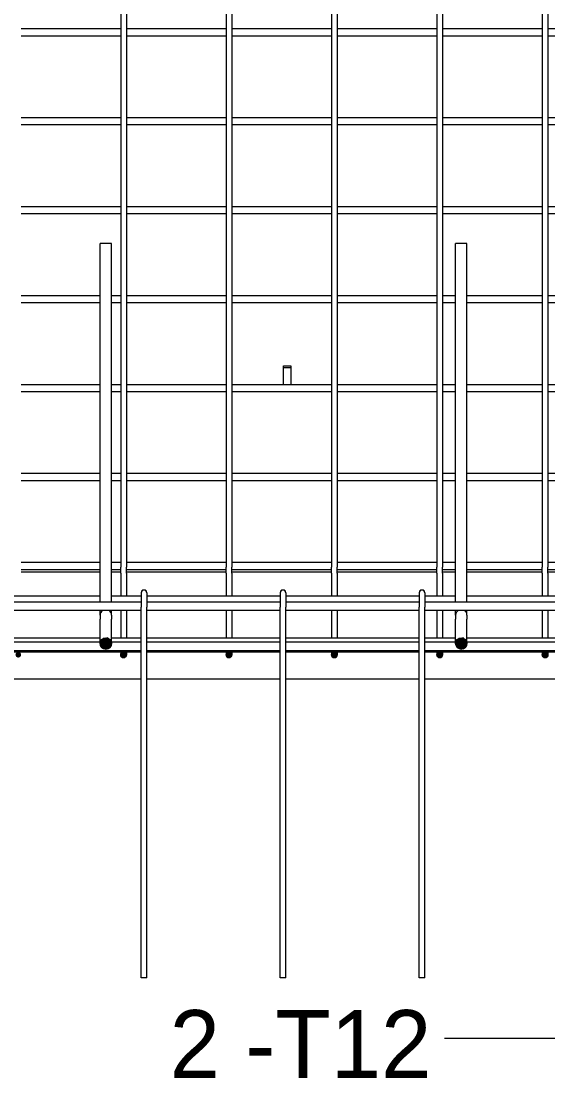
# Model space of a CAD drawing. Header units: millimetres. Extents: x 61914 to 85282, y 2378 to 28606.
# Drawn here: x 64829 to 65570, y 24490 to 25975 of the extents above; entities that cross this region are included whole.
import ezdxf

# ---------------------------------------------------------------- set-up
doc = ezdxf.new("R2010")
doc.units = ezdxf.units.MM
for name, color, linetype, lineweight in [('A-FLOR', 192, 'Continuous', 18), ('A-GENM', 13, 'Continuous', 18), ('S-RBAR', 171, 'Continuous', 18), ('S-RBAR-IDEN', 171, 'Continuous', 9)]:
    doc.layers.add(name, color=color, linetype=linetype, lineweight=lineweight)
doc.styles.add('Nirmala UI', font='Nirmala.ttf', dxfattribs={"height": 95.25})

# ---------------------------------------------------------------- blocks, each defined once
blk = doc.blocks.new('RR spread anchor face based - RR-SA-2_5-150-V1-Elevation Top1')
at = {"layer": 'A-GENM'}
for p, q in [((66318, 25487.9), (66318, 25490.4)), ((66318, 25490.4), (66328, 25490.4)), ((66318, 25464.4), (66318, 25487.9)), ((66318, 25487.9), (66328, 25487.9)), ((66328, 25490.4), (66328, 25487.9)), ((66328, 25487.9), (66328, 25464.4))]:
    blk.add_line(p, q, dxfattribs=at)

msp = doc.modelspace()

# ---------------------------------------------------------------- hatches: boundary and pattern name
at = {"layer": 'S-RBAR'}
h = msp.add_hatch(color=256, dxfattribs=at)
edge = h.paths.add_edge_path()
edge.add_arc((64948, 25100.4), 8, 0, 360)
for points in [[(64950.5, 25092.8), (64956, 25100.4), (64950.5, 25108), (64941.6, 25105.1), (64941.6, 25095.7)], [(65450.5, 25092.8), (65456, 25100.4), (65450.5, 25108), (65441.6, 25105.1), (65441.6, 25095.7)], [(64973, 25080.4), (64977, 25084.4), (64973, 25088.4), (64969, 25084.4)], [(65121.2, 25080.4), (65125.2, 25084.4), (65121.2, 25088.4), (65117.2, 25084.4)], [(65269.4, 25080.4), (65273.4, 25084.4), (65269.4, 25088.4), (65265.4, 25084.4)], [(65417.6, 25080.4), (65421.6, 25084.4), (65417.6, 25088.4), (65413.6, 25084.4)], [(65565.8, 25080.4), (65569.8, 25084.4), (65565.8, 25088.4), (65561.8, 25084.4), (65562.7, 25083.4)]]:
    msp.add_hatch(color=256, dxfattribs=at).paths.add_polyline_path(points)
h = msp.add_hatch(color=256, dxfattribs=at)
edge = h.paths.add_edge_path()
edge.add_arc((65448, 25100.4), 8, 0, 360)
h = msp.add_hatch(color=256, dxfattribs=at)
edge = h.paths.add_edge_path()
edge.add_arc((64824.9, 25084.4), 4, 0, 360)
h = msp.add_hatch(color=256, dxfattribs=at)
edge = h.paths.add_edge_path()
edge.add_arc((64973, 25084.4), 4, 0, 360)
h = msp.add_hatch(color=256, dxfattribs=at)
edge = h.paths.add_edge_path()
edge.add_arc((65121.2, 25084.4), 4, 0, 360)
h = msp.add_hatch(color=256, dxfattribs=at)
edge = h.paths.add_edge_path()
edge.add_arc((65269.4, 25084.4), 4, 0, 360)
h = msp.add_hatch(color=256, dxfattribs=at)
edge = h.paths.add_edge_path()
edge.add_arc((65417.6, 25084.4), 4, 0, 360)
h = msp.add_hatch(color=256, dxfattribs=at)
edge = h.paths.add_edge_path()
edge.add_arc((65565.8, 25084.4), 4, 0, 360)

# ---------------------------------------------------------------- linework, layer by layer
at = {"layer": 'A-FLOR'}
for p, q in [((64940, 25200.4), (64828.9, 25200.4)), ((64969, 25200.4), (64956, 25200.4)), ((65117.2, 25200.4), (64977, 25200.4)), ((65265.4, 25200.4), (65125.2, 25200.4)), ((65413.6, 25200.4), (65273.6, 25200.4)), ((65440, 25200.4), (65421.6, 25200.4)), ((65561.8, 25200.4), (65456, 25200.4)), ((65710, 25200.4), (65569.8, 25200.4)), ((64810.2, 25050.4), (64997.7, 25050.4)), ((65005.7, 25050.4), (65193.2, 25050.4)), ((65201.2, 25050.4), (65388.7, 25050.4)), ((65396.7, 25050.4), (65584.2, 25050.4))]:
    msp.add_line(p, q, dxfattribs=at)
at = {"layer": 'S-RBAR'}
for p, q in [((64969, 26943.2), (64969, 25207.6)), ((64977, 26943.2), (64977, 25207.6)), ((65117.2, 26943.2), (65117.2, 25207.6)), ((65125.2, 26943.2), (65125.2, 25207.6)), ((65265.4, 26943.2), (65265.4, 25207.6)), ((65273.4, 26943.2), (65273.4, 25207.6)), ((65413.6, 26943.2), (65413.6, 25207.6)), ((65421.6, 26943.2), (65421.6, 25207.6)), ((65561.8, 26943.2), (65561.8, 25207.6)), ((65569.8, 26943.2), (65569.8, 25207.6)), ((64828.9, 25964.4), (64969, 25964.4)), ((64977, 25964.4), (65117.2, 25964.4)), ((65125.2, 25964.4), (65265.4, 25964.4)), ((65273.4, 25964.4), (65413.6, 25964.4)), ((65421.6, 25964.4), (65561.8, 25964.4)), ((65569.8, 25964.4), (65710, 25964.4)), ((64828.9, 25954.4), (64969, 25954.4)), ((64977, 25954.4), (65117.2, 25954.4)), ((65125.2, 25954.4), (65265.4, 25954.4)), ((65273.4, 25954.4), (65413.6, 25954.4)), ((65421.6, 25954.4), (65561.8, 25954.4)), ((65569.8, 25954.4), (65710, 25954.4)), ((64828.9, 25839.4), (64969, 25839.4)), ((64828.9, 25829.4), (64969, 25829.4)), ((64977, 25839.4), (65117.2, 25839.4)), ((64977, 25829.4), (65117.2, 25829.4)), ((65125.2, 25839.4), (65265.4, 25839.4)), ((65125.2, 25829.4), (65265.4, 25829.4)), ((65273.4, 25839.4), (65413.6, 25839.4)), ((65273.4, 25829.4), (65413.6, 25829.4)), ((65421.6, 25839.4), (65561.8, 25839.4)), ((65421.6, 25829.4), (65561.8, 25829.4)), ((65569.8, 25839.4), (65710, 25839.4)), ((65569.8, 25829.4), (65710, 25829.4)), ((64828.9, 25714.4), (64969, 25714.4)), ((64977, 25714.4), (65117.2, 25714.4)), ((65125.2, 25714.4), (65265.4, 25714.4)), ((65273.4, 25714.4), (65413.6, 25714.4)), ((65421.6, 25714.4), (65561.8, 25714.4)), ((65569.8, 25714.4), (65710, 25714.4)), ((64828.9, 25704.4), (64969, 25704.4)), ((64977, 25704.4), (65117.2, 25704.4)), ((65125.2, 25704.4), (65265.4, 25704.4)), ((65273.4, 25704.4), (65413.6, 25704.4)), ((65421.6, 25704.4), (65561.8, 25704.4)), ((65569.8, 25704.4), (65710, 25704.4)), ((64956, 25662.3), (64940, 25662.3)), ((64940, 25179.9), (64940, 25662.3)), ((64956, 25179.9), (64956, 25662.3)), ((65456, 25662.3), (65440, 25662.3)), ((65440, 25179.9), (65440, 25662.3)), ((65456, 25179.9), (65456, 25662.3)), ((64828.9, 25589.4), (64940, 25589.4)), ((64956, 25589.4), (64969, 25589.4)), ((64977, 25589.4), (65117.2, 25589.4)), ((65125.2, 25589.4), (65265.4, 25589.4)), ((65273.4, 25589.4), (65413.6, 25589.4)), ((65421.6, 25589.4), (65440, 25589.4)), ((65456, 25589.4), (65561.8, 25589.4)), ((65569.8, 25589.4), (65710, 25589.4)), ((64828.9, 25579.4), (64940, 25579.4)), ((64956, 25579.4), (64969, 25579.4)), ((64977, 25579.4), (65117.2, 25579.4)), ((65125.2, 25579.4), (65265.4, 25579.4)), ((65273.4, 25579.4), (65413.6, 25579.4)), ((65421.6, 25579.4), (65440, 25579.4)), ((65456, 25579.4), (65561.8, 25579.4)), ((65569.8, 25579.4), (65710, 25579.4)), ((64828.9, 25464.4), (64940, 25464.4)), ((64956, 25464.4), (64969, 25464.4)), ((64977, 25464.4), (65117.2, 25464.4)), ((65125.2, 25464.4), (65265.4, 25464.4)), ((65273.6, 25464.4), (65413.6, 25464.4)), ((65421.6, 25464.4), (65440, 25464.4)), ((65456, 25464.4), (65561.8, 25464.4)), ((65569.8, 25464.4), (65710, 25464.4)), ((64828.9, 25454.4), (64940, 25454.4)), ((64956, 25454.4), (64969, 25454.4)), ((64977, 25454.4), (65117.2, 25454.4)), ((65125.2, 25454.4), (65265.4, 25454.4)), ((65273.6, 25454.4), (65413.6, 25454.4)), ((65421.6, 25454.4), (65440, 25454.4)), ((65456, 25454.4), (65561.8, 25454.4)), ((65569.8, 25454.4), (65710, 25454.4)), ((64828.9, 25339.4), (64940, 25339.4)), ((64956, 25339.4), (64969, 25339.4)), ((64977, 25339.4), (65117.2, 25339.4)), ((65125.2, 25339.4), (65265.4, 25339.4)), ((65273.4, 25339.4), (65413.6, 25339.4)), ((65421.6, 25339.4), (65440, 25339.4)), ((65456, 25339.4), (65561.8, 25339.4)), ((65569.8, 25339.4), (65710, 25339.4)), ((64828.9, 25329.4), (64940, 25329.4)), ((64956, 25329.4), (64969, 25329.4)), ((64977, 25329.4), (65117.2, 25329.4)), ((65125.2, 25329.4), (65265.4, 25329.4)), ((65273.4, 25329.4), (65413.6, 25329.4)), ((65421.6, 25329.4), (65440, 25329.4)), ((65456, 25329.4), (65561.8, 25329.4)), ((65569.8, 25329.4), (65710, 25329.4)), ((64828.9, 25214.4), (64940, 25214.4)), ((64828.9, 25204.4), (64940, 25204.4)), ((64956, 25214.4), (64969, 25214.4)), ((64956, 25204.4), (64969, 25204.4)), ((64969, 25199.1), (64969, 25207.6)), ((64977, 25214.4), (65117.2, 25214.4)), ((64977, 25199.1), (64977, 25207.6)), ((64977, 25204.4), (65117.2, 25204.4)), ((65117.2, 25199.1), (65117.2, 25207.6)), ((65125.2, 25214.4), (65265.4, 25214.4)), ((65125.2, 25199.1), (65125.2, 25207.6)), ((65125.2, 25204.4), (65265.4, 25204.4)), ((65265.4, 25199.1), (65265.4, 25207.6)), ((65273.4, 25199.1), (65273.4, 25207.6)), ((65273.6, 25214.4), (65413.6, 25214.4)), ((65273.6, 25204.4), (65413.6, 25204.4)), ((65413.6, 25199.1), (65413.6, 25207.6)), ((65421.6, 25214.4), (65440, 25214.4)), ((65421.6, 25199.1), (65421.6, 25207.6)), ((65421.6, 25204.4), (65440, 25204.4)), ((65456, 25214.4), (65561.8, 25214.4)), ((65456, 25204.4), (65561.8, 25204.4)), ((65561.8, 25199.1), (65561.8, 25207.6)), ((65569.8, 25214.4), (65710, 25214.4)), ((65569.8, 25199.1), (65569.8, 25207.6)), ((65569.8, 25204.4), (65710, 25204.4)), ((64969, 25199.1), (64969, 25185.7)), ((64977, 25199.1), (64977, 25185.7)), ((65117.2, 25199.1), (65117.2, 25185.7)), ((65125.2, 25199.1), (65125.2, 25185.7)), ((65265.4, 25199.1), (65265.4, 25185.7)), ((65273.4, 25199.1), (65273.4, 25185.7)), ((65413.6, 25199.1), (65413.6, 25185.7)), ((65421.6, 25199.1), (65421.6, 25185.7)), ((65561.8, 25199.1), (65561.8, 25185.7)), ((65569.8, 25199.1), (65569.8, 25185.7)), ((64940, 25158.1), (64940, 25179.9)), ((64956, 25158.1), (64956, 25179.9)), ((64969, 25185.7), (64969, 25177.2)), ((64969, 25177.2), (64969, 25167.4)), ((64977, 25185.7), (64977, 25177.2)), ((64977, 25177.2), (64977, 25167.4)), ((65117.2, 25185.7), (65117.2, 25177.2)), ((65117.2, 25177.2), (65117.2, 25167.4)), ((65125.2, 25185.7), (65125.2, 25177.2)), ((65125.2, 25177.2), (65125.2, 25167.4)), ((65265.4, 25185.7), (65265.4, 25177.2)), ((65265.4, 25177.2), (65265.4, 25167.4)), ((65273.4, 25185.7), (65273.4, 25177.2)), ((65273.4, 25177.2), (65273.4, 25167.4)), ((65413.6, 25185.7), (65413.6, 25177.2)), ((65413.6, 25177.2), (65413.6, 25167.4)), ((65421.6, 25185.7), (65421.6, 25177.2)), ((65421.6, 25177.2), (65421.6, 25167.4)), ((65440, 25158.1), (65440, 25179.9)), ((65456, 25158.1), (65456, 25179.9)), ((65561.8, 25185.7), (65561.8, 25177.2)), ((65561.8, 25177.2), (65561.8, 25167.4)), ((65569.8, 25185.7), (65569.8, 25177.2)), ((65569.8, 25177.2), (65569.8, 25167.4)), ((64810.2, 25167.4), (64940, 25167.4)), ((64997.7, 25158.4), (64810.2, 25158.4)), ((64956, 25167.4), (64997.7, 25167.4)), ((64997.7, 25171.4), (64997.7, 25151.4)), ((64997.7, 25171.4), (64997.7, 25151.4)), ((65005.7, 25171.4), (65005.7, 25165.5)), ((65005.7, 25171.4), (65005.7, 25165.5)), ((65005.7, 25167.4), (65193.2, 25167.4)), ((65005.7, 25165.5), (65005.7, 25151.4)), ((65193.2, 25158.4), (65005.7, 25158.4)), ((65193.2, 25171.4), (65193.2, 25151.4)), ((65193.2, 25171.4), (65193.2, 25151.4)), ((65201.2, 25171.4), (65201.2, 25165.5)), ((65201.2, 25171.4), (65201.2, 25165.5)), ((65201.2, 25167.4), (65388.7, 25167.4)), ((65201.2, 25165.5), (65201.2, 25151.4)), ((65388.7, 25158.4), (65201.2, 25158.4)), ((65388.7, 25171.4), (65388.7, 25151.4)), ((65388.7, 25171.4), (65388.7, 25151.4)), ((65396.7, 25171.4), (65396.7, 25165.5)), ((65396.7, 25171.4), (65396.7, 25165.5)), ((65396.7, 25167.4), (65440, 25167.4)), ((65396.7, 25165.5), (65396.7, 25151.4)), ((65584.2, 25158.4), (65396.7, 25158.4)), ((65456, 25167.4), (65584.2, 25167.4)), ((64997.7, 25146.4), (64810.2, 25146.4)), ((64940, 25139.9), (64940, 25146.1)), ((64956, 25139.9), (64956, 25146.1)), ((64969, 25146.4), (64969, 25108.4)), ((64977, 25146.4), (64977, 25108.4)), ((64997.7, 24630.4), (64997.7, 25151.4)), ((64997.7, 25104.4), (64997.7, 25151.4)), ((65005.7, 24630.4), (65005.7, 25151.4)), ((65005.7, 25104.4), (65005.7, 25151.4)), ((65193.2, 25146.4), (65005.7, 25146.4)), ((65117.2, 25146.4), (65117.2, 25108.4)), ((65125.2, 25146.4), (65125.2, 25108.4)), ((65193.2, 24630.4), (65193.2, 25151.4)), ((65193.2, 25104.4), (65193.2, 25151.4)), ((65201.2, 24630.4), (65201.2, 25151.4)), ((65201.2, 25104.4), (65201.2, 25151.4)), ((65388.7, 25146.4), (65201.2, 25146.4)), ((65265.4, 25146.4), (65265.4, 25108.4)), ((65273.4, 25146.4), (65273.4, 25108.4)), ((65388.7, 24630.4), (65388.7, 25151.4)), ((65388.7, 25104.4), (65388.7, 25151.4)), ((65396.7, 24630.4), (65396.7, 25151.4)), ((65396.7, 25104.4), (65396.7, 25151.4)), ((65584.2, 25146.4), (65396.7, 25146.4)), ((65413.6, 25146.4), (65413.6, 25108.4)), ((65421.6, 25146.4), (65421.6, 25108.4)), ((65440, 25139.9), (65440, 25146.1)), ((65456, 25139.9), (65456, 25146.1)), ((65561.8, 25146.4), (65561.8, 25108.4)), ((65569.8, 25146.4), (65569.8, 25108.4)), ((64940, 25139.9), (64940, 25134.4)), ((64940, 25105.9), (64940, 25134.4)), ((64956, 25139.9), (64956, 25134.4)), ((64956, 25105.9), (64956, 25134.4)), ((65440, 25139.9), (65440, 25134.4)), ((65440, 25105.9), (65440, 25134.4)), ((65456, 25139.9), (65456, 25134.4)), ((65456, 25105.9), (65456, 25134.4)), ((64810.2, 25108.4), (64940, 25108.4)), ((64940, 25101.9), (64810.2, 25101.9)), ((64940, 25100.4), (64940, 25105.9)), ((64950.5, 25108), (64941.6, 25105.1)), ((64941.6, 25105.1), (64941.6, 25095.7)), ((64956, 25100.4), (64950.5, 25108)), ((64950.5, 25092.8), (64956, 25100.4)), ((64956, 25108.4), (64997.7, 25108.4)), ((64956, 25100.4), (64956, 25105.9)), ((64997.7, 25101.9), (64956, 25101.9)), ((65005.7, 25108.4), (65193.2, 25108.4)), ((65193.2, 25101.9), (65005.7, 25101.9)), ((65201.2, 25108.4), (65388.7, 25108.4)), ((65388.7, 25101.9), (65201.2, 25101.9)), ((65396.7, 25108.4), (65440, 25108.4)), ((65440, 25101.9), (65396.7, 25101.9)), ((65440, 25100.4), (65440, 25105.9)), ((65450.5, 25108), (65441.6, 25105.1)), ((65441.6, 25105.1), (65441.6, 25095.7)), ((65456, 25100.4), (65450.5, 25108)), ((65450.5, 25092.8), (65456, 25100.4)), ((65456, 25108.4), (65584.2, 25108.4)), ((65456, 25100.4), (65456, 25105.9)), ((65584.2, 25101.9), (65456, 25101.9)), ((64997.7, 25089.9), (64810.2, 25089.9)), ((64810.2, 25088.4), (64997.7, 25088.4)), ((64941.6, 25095.7), (64950.5, 25092.8)), ((64973, 25088.4), (64969, 25084.4)), ((64969, 25087.2), (64969, 25084.4)), ((64969, 25084.4), (64973, 25080.4)), ((64977, 25084.4), (64973, 25088.4)), ((64973, 25080.4), (64977, 25084.4)), ((64977, 25087.2), (64977, 25084.4)), ((65193.2, 25089.9), (65005.7, 25089.9)), ((65005.7, 25088.4), (65193.2, 25088.4)), ((65121.2, 25088.4), (65117.2, 25084.4)), ((65117.2, 25087.2), (65117.2, 25084.4)), ((65117.2, 25084.4), (65121.2, 25080.4)), ((65125.2, 25084.4), (65121.2, 25088.4)), ((65121.2, 25080.4), (65125.2, 25084.4)), ((65125.2, 25087.2), (65125.2, 25084.4)), ((65388.7, 25089.9), (65201.2, 25089.9)), ((65201.2, 25088.4), (65388.7, 25088.4)), ((65269.4, 25088.4), (65265.4, 25084.4)), ((65265.4, 25087.2), (65265.4, 25084.4)), ((65265.4, 25084.4), (65269.4, 25080.4)), ((65273.4, 25084.4), (65269.4, 25088.4)), ((65269.4, 25080.4), (65273.4, 25084.4)), ((65273.4, 25087.2), (65273.4, 25084.4)), ((65584.2, 25089.9), (65396.7, 25089.9)), ((65396.7, 25088.4), (65584.2, 25088.4)), ((65417.6, 25088.4), (65413.6, 25084.4)), ((65413.6, 25087.2), (65413.6, 25084.4)), ((65413.6, 25084.4), (65417.6, 25080.4)), ((65421.6, 25084.4), (65417.6, 25088.4)), ((65417.6, 25080.4), (65421.6, 25084.4)), ((65421.6, 25087.2), (65421.6, 25084.4)), ((65441.6, 25095.7), (65450.5, 25092.8)), ((65565.8, 25088.4), (65561.8, 25084.4)), ((65561.8, 25087.2), (65561.8, 25084.4)), ((65561.8, 25084.4), (65562.7, 25083.4)), ((65562.7, 25083.4), (65565.8, 25080.4)), ((65569.8, 25084.4), (65565.8, 25088.4)), ((65565.8, 25080.4), (65569.8, 25084.4)), ((65569.8, 25087.2), (65569.8, 25084.4)), ((65005.7, 24630.4), (64997.7, 24630.4)), ((65201.2, 24630.4), (65193.2, 24630.4)), ((65396.7, 24630.4), (65388.7, 24630.4))]:
    msp.add_line(p, q, dxfattribs=at)
for centre, radius in [((64948, 25100.4), 8), ((65448, 25100.4), 8), ((64973, 25084.4), 4), ((65121.2, 25084.4), 4), ((65269.4, 25084.4), 4), ((65417.6, 25084.4), 4), ((65565.8, 25084.4), 4)]:
    msp.add_circle(centre, radius, dxfattribs=at)
for centre, radius, start, end in [((65001.7, 25171.4), 4, 0, 180), ((65001.7, 25171.4), 4, 0, 180), ((65001.7, 25171.4), 4, 105, 150), ((65001.7, 25171.4), 4, 30, 75), ((65197.2, 25171.4), 4, 0, 180), ((65197.2, 25171.4), 4, 0, 180), ((65197.2, 25171.4), 4, 105, 150), ((65197.2, 25171.4), 4, 30, 75), ((65392.7, 25171.4), 4, 0, 180), ((65392.7, 25171.4), 4, 0, 180), ((65392.7, 25171.4), 4, 105, 150), ((65392.7, 25171.4), 4, 30, 75), ((65001.7, 25171.4), 4, 0, 15), ((65197.2, 25171.4), 4, 0, 15), ((65392.7, 25171.4), 4, 0, 15), ((64948, 25139.9), 8, 125.4506, 180), ((64948, 25139.9), 8, 0, 54.5494), ((65448, 25139.9), 8, 125.4506, 180), ((65448, 25139.9), 8, 0, 54.5494), ((64948, 25100.4), 8, 180, 360), ((65448, 25100.4), 8, 180, 360), ((64973, 25084.4), 4, 180, 0), ((65121.2, 25084.4), 4, 180, 0), ((65269.4, 25084.4), 4, 180, 0), ((65417.6, 25084.4), 4, 180, 0), ((65565.8, 25084.4), 4, 180, 0)]:
    msp.add_arc(centre, radius, start, end, dxfattribs=at)
at = {"layer": 'S-RBAR-IDEN'}
msp.add_line((65586.5, 24545.3), (65424.2, 24545.3), dxfattribs=at)

# ---------------------------------------------------------------- block references
at = {"layer": 'A-GENM'}
msp.add_blockref('RR spread anchor face based - RR-SA-2_5-150-V1-Elevation Top1', (-1120, 0), dxfattribs=at)

# ---------------------------------------------------------------- texts
at = {"layer": 'S-RBAR-IDEN', "insert": (65037.8, 24585), "char_height": 95.25, "width": 464.979, "attachment_point": 1, "style": 'Nirmala UI'}
msp.add_mtext('2 -T12', dxfattribs=at)

doc.saveas('drawing.dxf')
